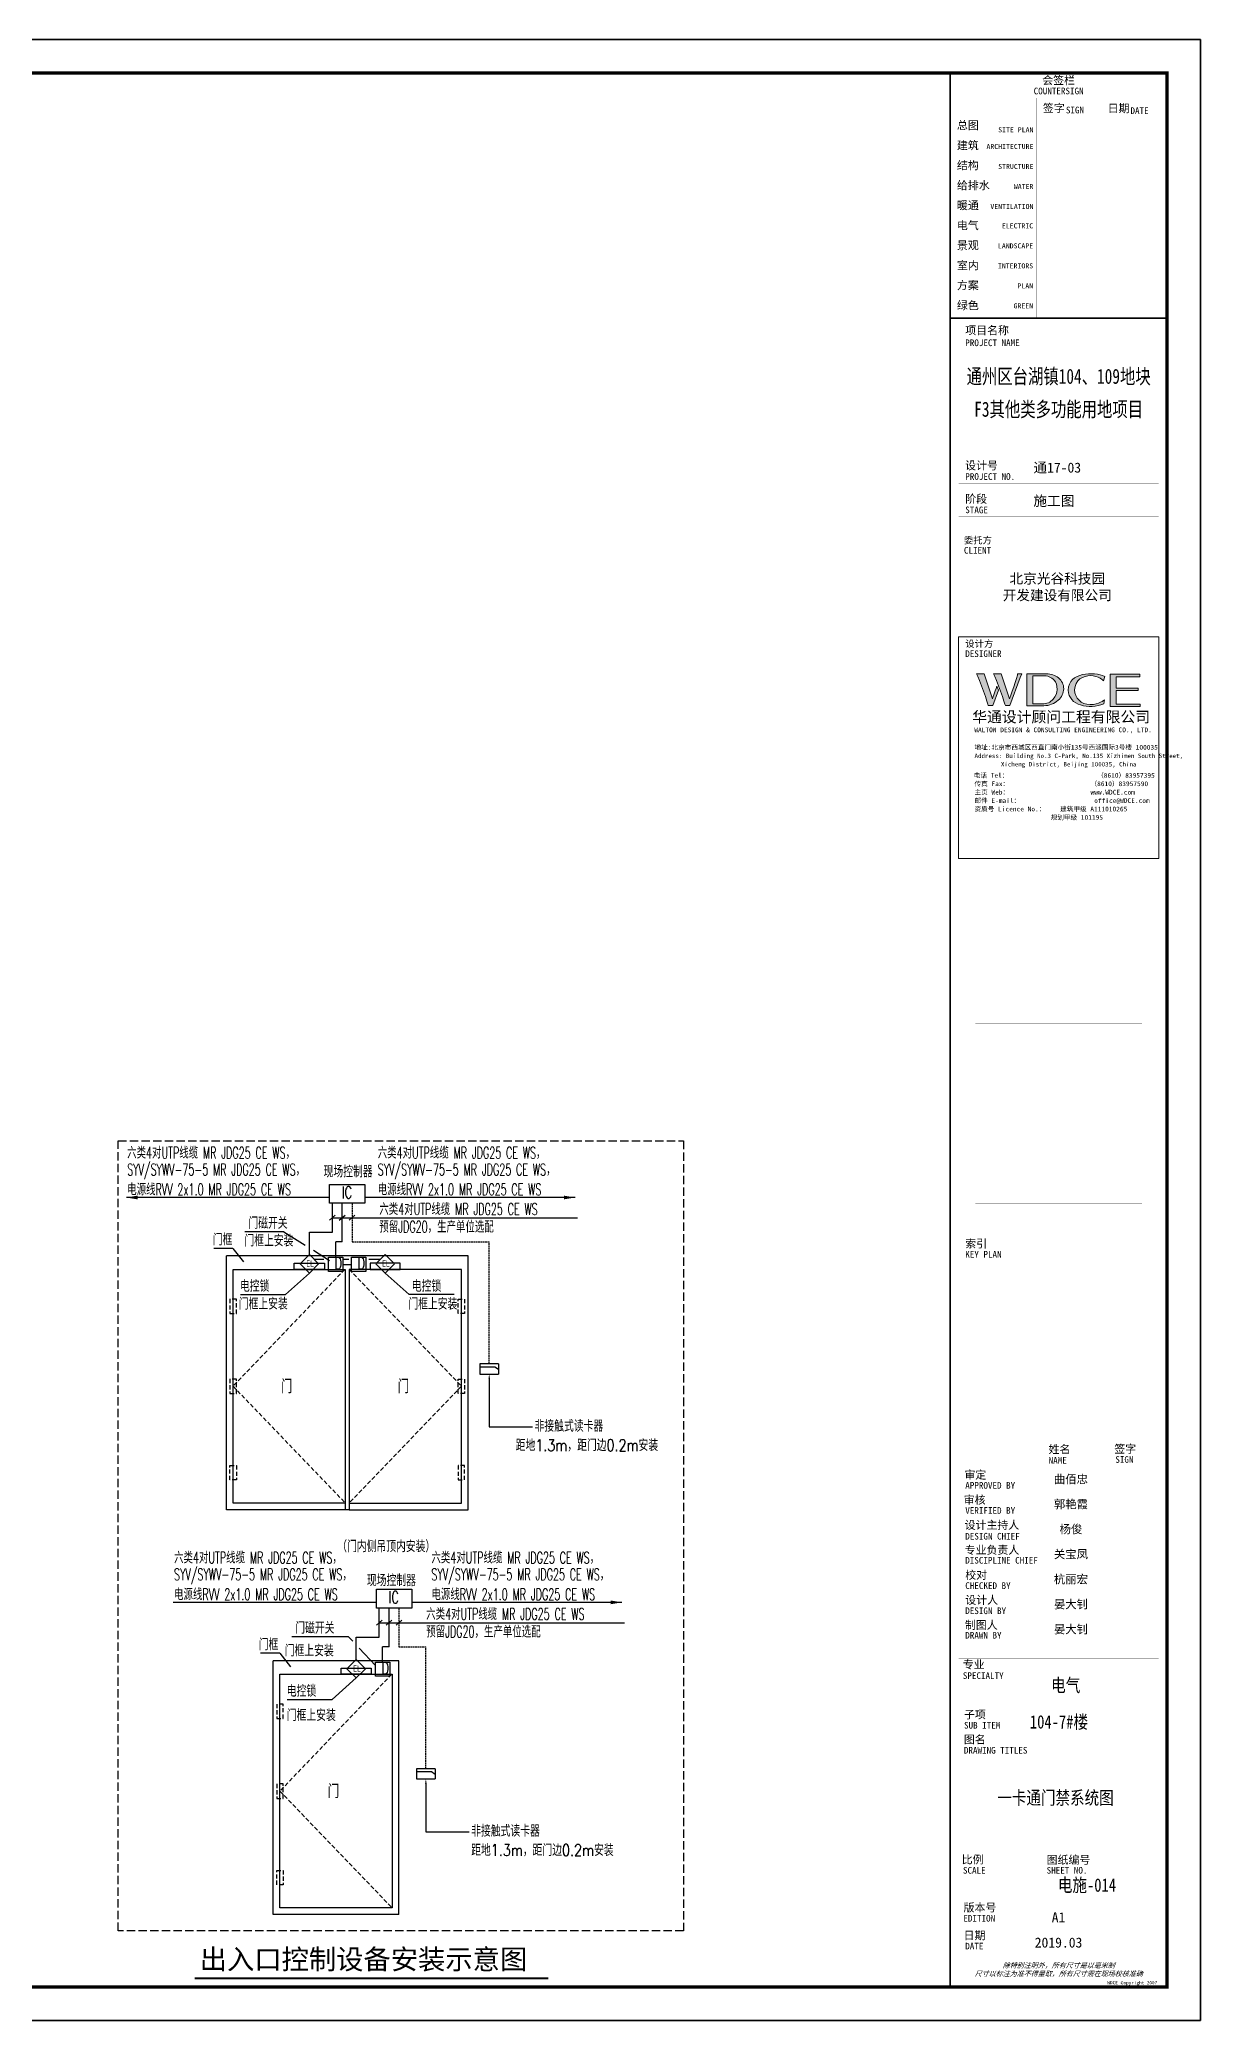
# Model space of a CAD drawing. Extents: x -54686 to 596156, y -555137 to 71395.
# Drawn here: x 133573 to 168379, y -261651 to -202251 of the extents above; entities that cross this region are included whole.
import ezdxf
from ezdxf.enums import TextEntityAlignment as Align

# ---------------------------------------------------------------- set-up
doc = ezdxf.new("R2010")
doc.units = 0
doc.header["$LTSCALE"] = 1000
for name, pattern in [('ah-pole_200$0$CENTER2', [28.575, 19.05, -3.175, 3.175, -3.175]), ('DASH', [0.35, 0.25, -0.1]), ('DASH1', [0.09375, 0.0625, -0.03125]), ('VENT', [0.1875, 0.125, -0.0625])]:
    doc.linetypes.add(name, pattern=pattern)
doc.layers.get('0').update_dxf_attribs({"linetype": 'CONTINUOUS'})
doc.layers.get('Defpoints').update_dxf_attribs({"linetype": 'CONTINUOUS'})
for name, color, linetype in [('A', 3, 'CONTINUOUS'), ('ah-pole_200$0$A-FLOR-8', 252, 'ah-pole_200$0$CENTER2'), ('E-ANNO-TABT', 252, 'CONTINUOUS'), ('EP', 252, 'CONTINUOUS'), ('EPP', 252, 'DASH1'), ('EQUIP', 3, 'CONTINUOUS'), ('EQUIP-消防', 3, 'CONTINUOUS'), ('SHEET_TEXT', 7, 'CONTINUOUS'), ('TEL_TEXT', 3, 'CONTINUOUS'), ('TEL_TITLE', 6, 'CONTINUOUS'), ('TQ', 252, 'CONTINUOUS'), ('TXT', 252, 'CONTINUOUS'), ('WALL', 9, 'CONTINUOUS'), ('WIRE-照明', 1, 'CONTINUOUS'), ('电气文字', 7, 'CONTINUOUS')]:
    doc.layers.add(name, color=color, linetype=linetype)
doc.styles.add('-宋体', font='', dxfattribs={"width": 0.8})
doc.styles.add('_TEL_DIM', font='SIMPLEX', dxfattribs={"width": 0.8, "height": 3.5, "bigfont": 'HZTXT'})
doc.styles.add('AAA', font='simhei.ttf', dxfattribs={"width": 0.8})
doc.styles.add('MM', font='complex.shx', dxfattribs={"width": 0.8, "bigfont": 'hztxt.shx'})
doc.styles.get("Standard").update_dxf_attribs({"font": 'GBENOR', "bigfont": 'GBCBIG'})
doc.styles.add('TQ', font='simhei.ttf')
doc.styles.add('华文细黑', font='STXIHEI.TTF', dxfattribs={"height": 10})
doc.styles.add('图签信息$0$hwxh', font='STXIHEI.TTF')
doc.styles.add('图签信息$0$华文细黑', font='STXIHEI.TTF', dxfattribs={"height": 10})
doc.styles.get('-宋体').set_extended_font_data('NSimSun')

# ---------------------------------------------------------------- blocks, each defined once
blk = doc.blocks.new('_LINKPT1')
blk.add_line((0, 0), (0, 0))
blk = doc.blocks.new('_Y31FCB')
for p, q in [((0.65, 0.7), (-0.65, 0.7)), ((-0.65, 0.7), (-0.65, 0)), ((-0.65, 0.51), (0.38, 0.51)), ((-0.65, 0), (0.65, 0)), ((0.38, 0.51), (0.65, 0.34)), ((0.65, 0.7), (0.65, 0))]:
    blk.add_line(p, q)
blk.add_arc((0.38, 0.51), 0.001, 57.474, 90)
at = {"xscale": 0.002, "yscale": 0.002, "zscale": 0.002}
for p in [(-0.65, 0.35), (-0.65, 0.35), (0, 0.7), (0, 0.7), (0, 0), (0, 0), (0.65, 0.35), (0.65, 0.35)]:
    blk.add_blockref('_LINKPT1', p, dxfattribs=at)
at = {"flags": 9}
blk.add_attdef('A', (0, 0), '', height=0.00002, dxfattribs=at)
blk = doc.blocks.new('_Y30FKO')
blk.add_lwpolyline([(0, -0.64), (0.64, 0), (0, 0.64), (-0.64, 0)], close=True)
at = {"xscale": 0.002, "yscale": 0.002, "zscale": 0.002}
for p in [(-0.32, 0.32), (0.32, 0.32), (-0.32, -0.32), (0.32, -0.32)]:
    blk.add_blockref('_LINKPT1', p, dxfattribs=at)
at = {"width": 0.8, "flags": 8}
blk.add_attdef('$TEXT$', text='', height=0.44, dxfattribs=at).set_placement((0.06, 0.02), align=Align.MIDDLE_CENTER)
at = {"flags": 9}
blk.add_attdef('A', (0, 0), '', height=0.00002, dxfattribs=at)
blk = doc.blocks.new('_Y29ERS')
at = {"ltscale": 0.2}
blk.add_lwpolyline([(-0.5, 0.5), (0.49, 0.5), (0.49, -0.49), (-0.5, -0.49)], close=True, dxfattribs=at)
at = {"xscale": 0.002, "yscale": 0.002, "zscale": 0.002}
for p in [(-0.5, 0), (0, 0.5), (0.5, 0), (0, -0.5)]:
    blk.add_blockref('_LINKPT1', p, dxfattribs=at)
at = {"layer": 'TXT', "color": 0, "style": '_TEL_DIM', "width": 0.7}
blk.add_text('D', height=0.833, dxfattribs=at).set_placement((-0.09, -0.34))
blk = doc.blocks.new('BAR')
blk.add_solid([(0.2, 1.2), (-0.2, 1.2), (0, 0)])
blk = doc.blocks.new('A$C597B7ED5')
at = {"layer": 'EQUIP-消防'}
for p, q in [((0, 0), (0, 632)), ((0, 632), (1178, 632)), ((1178, 632), (1178, 0)), ((1178, 0), (0, 0))]:
    blk.add_line(p, q, dxfattribs=at)
at = {"layer": 'TXT', "color": 0, "style": '_TEL_DIM', "width": 0.7}
blk.add_text('IC', height=400, dxfattribs=at).set_placement((404, 163))
blk = doc.blocks.new('图签信息$0$WDCE Copyright200X')
at = {"const_width": 0.016}
blk.add_lwpolyline([(-10.6, 1.26, 1), (-11.4, 1.26, 1)], format="xyb", close=True, dxfattribs=at)
at = {"style": '图签信息$0$华文细黑'}
for s, p in [('WDCE ', (-11.46, 0.5)), ('     Copyright ', (-3.51, 0.5))]:
    blk.add_text(s, height=1, dxfattribs=at).set_placement(p, align=Align.BOTTOM_RIGHT)
blk.add_text('c', height=0.6, dxfattribs=at).set_placement((-11.04, 1.35), align=Align.MIDDLE_CENTER)
blk.add_attdef('200X', text='', height=1, dxfattribs=at).set_placement((-0.45, 0.5), align=Align.BOTTOM_RIGHT)
blk = doc.blocks.new('图签信息$0$logo2')
h = blk.add_hatch(color=7)
h.paths.add_polyline_path([(19.02, -7.36), (15.84, -7.36), (15.84, -3.97), (18.97, -3.97), (18.97, -4.24), (16.46, -4.24), (16.46, -5.45), (18.81, -5.45), (18.81, -5.69), (16.47, -5.69), (16.47, -7.12), (19.02, -7.12)])
edge = h.paths.add_edge_path()
edge.add_spline(control_points=[(15.26, -4.21), (15.26, -4.21), (15.13, -4.65), (15.13, -4.65), (15.13, -4.65), (14.62, -4.1), (13.73, -4.1), (13.04, -4.1), (12.07, -4.54), (12.08, -5.62), (12.08, -6.49), (12.77, -7.16), (13.73, -7.17), (14.66, -7.17), (15.23, -6.68), (15.23, -6.68), (15.23, -6.68), (15.16, -7.11), (15.16, -7.11), (13.63, -7.7), (11.42, -7.29), (11.41, -5.64), (11.4, -3.72), (14.16, -3.66), (15.26, -4.21)], knot_values=[0, 0, 0, 0, 1, 1, 1, 2, 2, 2, 3, 3, 3, 4, 4, 4, 5, 5, 5, 6, 6, 6, 7, 7, 7, 8, 8, 8, 8], degree=3, periodic=0)
edge = h.paths.add_edge_path(flags=16)
edge.add_spline(control_points=[(10.23, -5.57), (10.23, -5.16), (10.12, -4.83), (9.9, -4.58), (9.63, -4.27), (9.23, -4.12), (8.69, -4.12), (8.69, -4.12), (7.64, -4.12), (7.64, -4.12), (7.64, -4.12), (7.64, -7.1), (7.64, -7.1), (7.64, -7.1), (8.66, -7.1), (8.66, -7.1), (9.13, -7.1), (9.52, -6.93), (9.82, -6.6), (10.09, -6.31), (10.23, -5.96), (10.23, -5.57)], knot_values=[0, 0, 0, 0, 1, 1, 1, 2, 2, 2, 3, 3, 3, 4, 4, 4, 5, 5, 5, 6, 6, 6, 7, 7, 7, 7], degree=3, periodic=0)
edge = h.paths.add_edge_path()
edge.add_spline(control_points=[(10.92, -5.51), (10.92, -5.96), (10.72, -6.37), (10.34, -6.72), (9.92, -7.1), (9.41, -7.29), (8.82, -7.29), (8.82, -7.29), (7.03, -7.29), (7.03, -7.29), (7.03, -7.29), (7.03, -3.92), (7.03, -3.92), (7.03, -3.92), (9.1, -3.92), (9.1, -3.92), (9.59, -3.92), (10.01, -4.06), (10.36, -4.34), (10.73, -4.64), (10.92, -5.03), (10.92, -5.51)], knot_values=[0, 0, 0, 0, 1, 1, 1, 2, 2, 2, 3, 3, 3, 4, 4, 4, 5, 5, 5, 6, 6, 6, 7, 7, 7, 7], degree=3, periodic=0)
at = {"lineweight": 0}
blk.add_lwpolyline([(19.02, -7.36), (15.84, -7.36), (15.84, -3.97), (18.97, -3.97), (18.97, -4.24), (16.46, -4.24), (16.46, -5.45), (18.81, -5.45), (18.81, -5.69), (16.47, -5.69), (16.47, -7.12), (19.02, -7.12), (19.02, -7.36)], dxfattribs=at)
for points, knots in [([(10.92, -5.51), (10.92, -5.96), (10.72, -6.37), (10.34, -6.72), (9.92, -7.1), (9.41, -7.29), (8.82, -7.29), (8.82, -7.29), (7.03, -7.29), (7.03, -7.29), (7.03, -7.29), (7.03, -3.92), (7.03, -3.92), (7.03, -3.92), (9.1, -3.92), (9.1, -3.92), (9.59, -3.92), (10.01, -4.06), (10.36, -4.34), (10.73, -4.64), (10.92, -5.03), (10.92, -5.51)], [0, 0, 0, 0, 1, 1, 1, 2, 2, 2, 3, 3, 3, 4, 4, 4, 5, 5, 5, 6, 6, 6, 7, 7, 7, 7]), ([(10.23, -5.57), (10.23, -5.16), (10.12, -4.83), (9.9, -4.58), (9.63, -4.27), (9.23, -4.12), (8.69, -4.12), (8.69, -4.12), (7.64, -4.12), (7.64, -4.12), (7.64, -4.12), (7.64, -7.1), (7.64, -7.1), (7.64, -7.1), (8.66, -7.1), (8.66, -7.1), (9.13, -7.1), (9.52, -6.93), (9.82, -6.6), (10.09, -6.31), (10.23, -5.96), (10.23, -5.57)], [0, 0, 0, 0, 1, 1, 1, 2, 2, 2, 3, 3, 3, 4, 4, 4, 5, 5, 5, 6, 6, 6, 7, 7, 7, 7]), ([(15.26, -4.21), (15.26, -4.21), (15.13, -4.65), (15.13, -4.65), (15.13, -4.65), (14.62, -4.1), (13.73, -4.1), (13.04, -4.1), (12.07, -4.54), (12.08, -5.62), (12.08, -6.49), (12.77, -7.16), (13.73, -7.17), (14.66, -7.17), (15.23, -6.68), (15.23, -6.68), (15.23, -6.68), (15.16, -7.11), (15.16, -7.11), (13.63, -7.7), (11.42, -7.29), (11.41, -5.64), (11.4, -3.72), (14.16, -3.66), (15.26, -4.21)], [0, 0, 0, 0, 1, 1, 1, 2, 2, 2, 3, 3, 3, 4, 4, 4, 5, 5, 5, 6, 6, 6, 7, 7, 7, 8, 8, 8, 8])]:
    blk.add_open_spline(points, degree=3, knots=knots, dxfattribs=at)
blk = doc.blocks.new('图签信息$0$logo1')
h = blk.add_hatch(color=8)
edge = h.paths.add_edge_path()
edge.add_spline(control_points=[(3.86, -5.21), (3.63, -5.88), (3.39, -6.56), (3.39, -6.56), (3.39, -6.56), (2.5, -3.91), (2.5, -3.91), (2.5, -3.91), (1.8, -3.91), (1.69, -3.91), (2.02, -4.39), (2.95, -7.27), (2.95, -7.27), (2.95, -7.27), (3.44, -7.27), (3.44, -7.27), (3.44, -7.27), (4.03, -5.66), (4.03, -5.66), (4.03, -5.66), (3.86, -5.21), (3.86, -5.21)], knot_values=[0, 0, 0, 0, 1, 1, 1, 2, 2, 2, 3, 3, 3, 4, 4, 4, 5, 5, 5, 6, 6, 6, 7, 7, 7, 7], degree=3, periodic=0)
h = blk.add_hatch(color=7)
edge = h.paths.add_edge_path()
edge.add_spline(control_points=[(6.04, -3.91), (6.09, -4.1), (5.2, -6.56), (5.2, -6.56), (5.2, -6.56), (4.3, -3.91), (4.3, -3.91), (4.3, -3.91), (3.6, -3.91), (3.49, -3.91), (3.82, -4.39), (4.75, -7.27), (4.75, -7.27), (4.75, -7.27), (5.24, -7.27), (5.24, -7.27), (5.24, -7.27), (6.33, -4.3), (6.33, -4.3), (6.33, -4.3), (6.48, -3.91), (6.48, -3.91), (6.48, -3.91), (6.21, -3.91), (6.04, -3.91)], knot_values=[0, 0, 0, 0, 1, 1, 1, 2, 2, 2, 3, 3, 3, 4, 4, 4, 5, 5, 5, 6, 6, 6, 7, 7, 7, 8, 8, 8, 8], degree=3, periodic=0)
at = {"color": 8, "lineweight": 0}
blk.add_open_spline([(3.86, -5.21), (3.63, -5.88), (3.39, -6.56), (3.39, -6.56), (3.39, -6.56), (2.5, -3.91), (2.5, -3.91), (2.5, -3.91), (1.8, -3.91), (1.69, -3.91), (2.02, -4.39), (2.95, -7.27), (2.95, -7.27), (2.95, -7.27), (3.44, -7.27), (3.44, -7.27), (3.44, -7.27), (4.03, -5.66), (4.03, -5.66), (4.03, -5.66), (3.86, -5.21), (3.86, -5.21)], degree=3, knots=[0, 0, 0, 0, 1, 1, 1, 2, 2, 2, 3, 3, 3, 4, 4, 4, 5, 5, 5, 6, 6, 6, 7, 7, 7, 7], dxfattribs=at)
at = {"lineweight": 0}
blk.add_open_spline([(6.04, -3.91), (6.09, -4.1), (5.2, -6.56), (5.2, -6.56), (5.2, -6.56), (4.3, -3.91), (4.3, -3.91), (4.3, -3.91), (3.6, -3.91), (3.49, -3.91), (3.82, -4.39), (4.75, -7.27), (4.75, -7.27), (4.75, -7.27), (5.24, -7.27), (5.24, -7.27), (5.24, -7.27), (6.33, -4.3), (6.33, -4.3), (6.33, -4.3), (6.48, -3.91), (6.48, -3.91), (6.48, -3.91), (6.21, -3.91), (6.04, -3.91)], degree=3, knots=[0, 0, 0, 0, 1, 1, 1, 2, 2, 2, 3, 3, 3, 4, 4, 4, 5, 5, 5, 6, 6, 6, 7, 7, 7, 8, 8, 8, 8], dxfattribs=at)
blk.add_blockref('图签信息$0$logo2', (0, 0))
blk = doc.blocks.new('图签信息$0$时间-logo')
at = {"layer": 'Defpoints', "lineweight": 0}
blk.add_lwpolyline([(0, -23.46), (-21.17, -23.46), (-21.17, 0), (0, 0), (0, -23.46)], dxfattribs=at)
blk.add_blockref('图签信息$0$logo1', (-20.97, 0))
at = {"style": '图签信息$0$hwxh'}
for s, height, p in [('华通设计顾问工程有限公司 ', 1.15, (-19.73, -9.05)), ('WALTON DESIGN & CONSULTING ENGINEERING CO., LTD.', 0.5, (-19.5, -10.1)), ('Address: Building No.3 C-Park, No.135 Xizhimen South Street, ', 0.47, (-19.48, -12.83)), ('地址:北京市西城区西直门南小街135号西派国际3号楼 100035', 0.5, (-19.48, -11.94)), ('电话 Tel：                        （8610）83957395 ', 0.5, (-19.56, -14.91)), ('Xicheng District, Beijing 100035, China ', 0.47, (-16.69, -13.72)), ('传真 Fax：                      （8610）83957590 ', 0.5, (-19.48, -15.8)), ('主页 Web：                      www.WDCE.com ', 0.5, (-19.48, -16.69)), ('资质号 Licence No.：    建筑甲级 A111010265 ', 0.5, (-19.48, -18.47)), ('邮件 E-mail：                    office@WDCE.com ', 0.5, (-19.48, -17.58)), ('   规划甲级 101195', 0.5, (-12.6, -19.36))]:
    blk.add_text(s, height=height, dxfattribs=at).set_placement(p)
blk = doc.blocks.new('图签-A1')
at = {"const_width": 0.5}
for points in [[(-65, 574), (-65, 500.5), (0, 500.5), (0, 574)], [(-65, 0), (0, 0), (0, 500.5), (-65, 500.5)]]:
    blk.add_lwpolyline(points, close=True, dxfattribs=at)
at = {"const_width": 0.05}
for points in [[(-65, 566.5), (0, 566.5)], [(-39.14, 566.5), (-39.14, 500.5)], [(-19.1, 566.5), (-19.1, 500.5)], [(-65, 560.5), (0, 560.5)], [(-65, 554.5), (0, 554.5)], [(-65, 548.5), (0, 548.5)], [(-65, 542.5), (0, 542.5)], [(-65, 536.5), (0, 536.5)], [(-65, 530.5), (0, 530.5)], [(-65, 524.5), (0, 524.5)], [(-65, 518.5), (0, 518.5)], [(-65, 512.5), (0, 512.5)], [(-65, 512.5), (0, 512.5)], [(-65, 506.5), (0, 506.5)], [(-65, 500.5), (0, 500.5)], [(-62.5, 450.87), (-2.5, 450.87)], [(-62.5, 440.87), (-2.5, 440.87)], [(-2.5, 407.85), (-2.5, 436.12), (-62.5, 436.12), (-62.5, 407.85)], [(-62.5, 407.85), (-2.5, 407.85)], [(-62.5, 404.92), (-62.5, 227.83)], [(-62.5, 404.92), (-2.5, 404.92)], [(-62.5, 227.83), (-2.5, 227.83), (-2.5, 404.92)], [(-57.5, 338.36), (-7.5, 338.36)], [(-57.5, 288.83), (-7.5, 288.83)], [(-57.5, 234.85), (-7.5, 234.85)], [(-62.5, 227.83), (-2.5, 227.83)], [(-62.5, 217.74), (-2.5, 217.74)], [(-62.5, 103.26), (-2.5, 103.26), (-2.5, 163.26), (-62.5, 163.26), (-62.5, 103.26)], [(-37.5, 163.26), (-37.5, 103.26)], [(-20, 163.26), (-20, 103.26)], [(-62.5, 155.76), (-2.5, 155.76)], [(-62.5, 148.26), (-2.5, 148.26)], [(-62.5, 140.76), (-2.5, 140.76)], [(-62.5, 133.26), (-2.5, 133.26)], [(-62.5, 125.76), (-2.5, 125.76)], [(-62.5, 118.26), (-2.5, 118.26)], [(-62.5, 110.76), (-2.5, 110.76)], [(-62.5, 98.5), (-2.5, 98.5), (-2.5, 10), (-62.5, 10), (-62.5, 98.5)], [(-62.5, 83.5), (-2.5, 83.5)], [(-62.5, 76), (-2.5, 76)], [(-62.5, 40), (-2.5, 40)], [(-37.5, 40), (-37.5, 26)], [(-62.5, 26), (-2.5, 26)], [(-62.5, 18), (-2.5, 18)]]:
    blk.add_lwpolyline(points, dxfattribs=at)
at = {"ltscale": 0.001, "xscale": 2.834689937531525, "yscale": 2.834689937531525, "zscale": 2.834689937531525}
blk.add_blockref('图签信息$0$时间-logo', (-2.5, 404.92), dxfattribs=at)
blk.add_blockref('图签信息$0$WDCE Copyright200X', (-2.5, 0)).add_auto_attribs({'200X': '2007'})
at = {"style": '图签信息$0$华文细黑'}
for s, height, p in [('会签栏', 2.4, (-32.5, 573)), ('COUNTERSIGN', 2, (-32.5, 569.6))]:
    blk.add_text(s, height=height, dxfattribs=at).set_placement(p, align=Align.TOP_CENTER)
for s, height, p in [('签字', 2.4, (-37.22, 564.63)), ('日期', 2.4, (-17.79, 564.58)), ('总图', 2.4, (-63, 559.5)), ('SIGN', 2, (-30.32, 563.88)), ('DATE', 2, (-10.96, 563.7)), ('建筑', 2.4, (-63, 553.5)), ('结构', 2.4, (-63, 547.5)), ('给排水', 2.4, (-63, 541.5)), ('暖通', 2.4, (-63, 535.5)), ('电气', 2.4, (-63, 529.5)), ('景观', 2.4, (-63, 523.5)), ('室内', 2.4, (-63, 517.5)), ('方案', 2.4, (-63, 511.5)), ('绿色', 2.4, (-63, 505.5)), ('项目名称', 2.4, (-60.5, 498)), ('PROJECT NAME', 2, (-60.5, 494.08)), ('设计号', 2.4, (-60.54, 457.48)), ('PROJECT NO.', 2, (-60.5, 453.97)), ('阶段', 2.4, (-60.5, 447.47)), ('STAGE', 2, (-60.5, 443.97)), ('委托方', 2, (-60.9, 434.86)), ('CLIENT', 2, (-60.9, 431.86)), ('设计方', 2, (-60.5, 403.83)), ('DESIGNER', 2, (-60.5, 400.83)), ('KEY PLAN', 2, (-60.5, 220.74)), ('索引', 2.4, (-60.5, 224.14)), ('姓名', 2.4, (-35.5, 162.47)), ('签字', 2.4, (-15.81, 162.57)), ('审定', 2.4, (-60.73, 154.81)), ('NAME', 2, (-35.5, 158.96)), ('SIGN', 2, (-15.5, 159.2)), ('APPROVED BY', 2, (-60.5, 151.44)), ('审核', 2.4, (-60.95, 147.29)), ('VERIFIED BY', 2, (-60.5, 143.91)), ('设计主持人', 2.4, (-60.68, 139.76)), ('专业负责人', 2.4, (-60.67, 132.26)), ('DESIGN CHIEF', 2, (-60.5, 136.19)), ('校对', 2.4, (-60.5, 124.76)), ('DISCIPLINE CHIEF', 2, (-60.5, 128.98)), ('CHECKED BY', 2, (-60.5, 121.37)), ('设计人', 2.4, (-60.5, 117.26)), ('DESIGN BY', 2, (-60.5, 113.83)), ('制图人', 2.4, (-60.61, 109.76)), ('DRAWN BY', 2, (-60.5, 106.5)), ('专业', 2.4, (-61.23, 97.93)), ('SPECIALTY', 2, (-61.23, 94.38)), ('SUB ITEM', 2, (-60.88, 79.5)), ('子项', 2.4, (-60.88, 82.92)), ('DRAWING TITLES', 2, (-60.91, 72)), ('图名', 2.4, (-60.91, 75.41)), ('比例', 2.4, (-61.56, 39.42)), ('SCALE', 2, (-61.19, 36)), ('SHEET NO.', 2, (-36.1, 36)), ('图纸编号', 2.4, (-36.1, 39.32)), ('版本号', 2.4, (-61, 25.03)), ('EDITION', 2, (-61.06, 21.61)), ('日期', 2.4, (-61, 16.68)), ('DATE', 2, (-60.5, 13.26))]:
    blk.add_text(s, height=height, dxfattribs=at).set_placement(p, align=Align.TOP_LEFT)
for s, p in [('ARCHITECTURE', (-40.06, 552.7)), ('SITE PLAN', (-40.06, 557.7)), ('STRUCTURE', (-40.06, 546.7)), ('WATER', (-40.06, 540.7)), ('VENTILATION', (-40.06, 534.7)), ('ELECTRIC', (-40.14, 528.89)), ('LANDSCAPE', (-40.14, 522.89)), ('INTERIORS', (-40.14, 516.89)), ('PLAN', (-40.14, 510.89)), ('GREEN', (-40.14, 504.89))]:
    blk.add_text(s, height=1.5, dxfattribs=at).set_placement(p, align=Align.TOP_RIGHT)
at = {"color": 4, "style": '图签信息$0$华文细黑', "width": 0.75}
for s, p in [('通州区台湖镇104、109地块', (-32.5, 480.78)), ('F3其他类多功能用地项目', (-32.5, 470.91))]:
    blk.add_text(s, height=4.5, dxfattribs=at).set_placement(p, align=Align.CENTER)
at = {"color": 4, "style": '图签信息$0$华文细黑'}
for s, p in [('A1', (-32.53, 19.4)), ('2019.03', (-32.53, 11.84))]:
    blk.add_text(s, height=3, dxfattribs=at).set_placement(p, align=Align.CENTER)
at = {"style": '图签信息$0$华文细黑', "oblique": 20}
for s, p in [('除特别注明外，所有尺寸是以毫米制', (-32.5, 6.5)), ('尺寸以标注为准不得量取，所有尺寸需在现场校核准确', (-32.5, 4))]:
    blk.add_text(s, height=1.5, dxfattribs=at).set_placement(p, align=Align.MIDDLE_CENTER)
at = {"color": 4, "ltscale": 0.001, "char_height": 3, "width": 58.4895, "style": '图签信息$0$华文细黑'}
for s, insert, attachment_point in [('通17-03', (-40.06, 455.51), 4), ('施工图', (-40.06, 445.51), 4), ('北京光谷科技园\\P开发建设有限公司', (-32.9, 419.71), 5)]:
    blk.add_mtext(s, dxfattribs=dict(at, insert=insert, attachment_point=attachment_point))
blk = doc.blocks.new('A$C0199260F')
at = {"layer": 'TEL_TITLE'}
blk.add_lwpolyline([(-84100, 59400), (0, 59400), (0, 0), (-84100, 0)], close=True, dxfattribs=at)

msp = doc.modelspace()

# ---------------------------------------------------------------- linework, layer by layer
at = {"layer": 'A', "color": 7}
for p, q in [((146420, -238724), (139175, -238724)), ((139175, -239129), (139175, -238724)), ((146420, -239129), (146420, -238724)), ((139175, -246337), (139175, -239129)), ((139373, -246139), (139373, -239129)), ((139373, -239129), (142740, -239129)), ((142740, -239129), (142740, -246337)), ((146222, -239129), (142855, -239129)), ((142855, -239129), (142855, -246337)), ((146222, -246139), (146222, -239129)), ((146420, -246337), (146420, -239129)), ((142855, -246337), (139175, -246337)), ((142740, -246139), (139373, -246139)), ((142855, -246139), (146222, -246139)), ((142855, -246337), (146420, -246337)), ((144343, -250866), (140580, -250866)), ((140580, -251271), (140580, -250866)), ((144343, -258479), (144343, -250866)), ((140580, -258479), (140580, -251271)), ((140778, -258281), (140778, -251271)), ((140778, -251271), (144145, -251271)), ((144145, -251271), (144145, -258281)), ((144145, -258281), (140778, -258281)), ((144343, -258479), (140580, -258479))]:
    msp.add_line(p, q, dxfattribs=at)
at = {"layer": 'A', "color": 7, "linetype": 'VENT'}
for points in [[(142726, -239129), (139373, -242634), (142740, -246139)], [(142855, -239129), (146222, -242634), (142855, -246139)], [(144131, -251271), (140778, -254776), (144145, -258281)]]:
    msp.add_lwpolyline(points, dxfattribs=at)
for points in [[(139277, -240457), (139472, -240457), (139472, -240023), (139277, -240023)], [(146317, -240457), (146123, -240457), (146123, -240023), (146317, -240023)], [(139277, -242851), (139472, -242851), (139472, -242418), (139277, -242418)], [(146317, -242851), (146123, -242851), (146123, -242418), (146317, -242418)], [(139277, -245010), (139472, -245010), (139472, -245443), (139277, -245443)], [(146317, -245010), (146123, -245010), (146123, -245443), (146317, -245443)], [(140682, -252599), (140877, -252599), (140877, -252165), (140682, -252165)], [(140682, -254993), (140877, -254993), (140877, -254560), (140682, -254560)], [(140682, -257152), (140877, -257152), (140877, -257585), (140682, -257585)]]:
    msp.add_lwpolyline(points, close=True, dxfattribs=at)
at = {"layer": 'ah-pole_200$0$A-FLOR-8', "color": 9, "linetype": 'DASH'}
msp.add_lwpolyline([(135928, -258965), (135928, -235277), (152884, -235277), (152884, -258965)], close=True, dxfattribs=at)
at = {"layer": 'E-ANNO-TABT', "color": 7}
msp.add_line((141661, -238017), (142352, -238017), dxfattribs=at)
at = {"layer": 'EP'}
for points in [[(142111, -238942), (142111, -239129), (141210, -239129), (141210, -238942)], [(143484, -238942), (143484, -239129), (144384, -239129), (144384, -238942)], [(143516, -251084), (143516, -251271), (142615, -251271), (142615, -251084)]]:
    msp.add_lwpolyline(points, close=True, dxfattribs=at)
at = {"layer": 'TEL_TEXT', "ltscale": 0.2}
for p, q in [((142266, -237659), (142437, -237506)), ((142560, -237659), (142732, -237506)), ((142855, -237659), (143027, -237506)), ((143671, -249801), (143843, -249648)), ((143966, -249801), (144137, -249648)), ((144260, -249801), (144432, -249648))]:
    msp.add_line(p, q, dxfattribs=at)
at = {"layer": 'TEL_TITLE'}
msp.add_lwpolyline([(84279, -261651), (168379, -261651), (168379, -202251), (84279, -202251)], close=True, dxfattribs=at)
at = {"layer": 'TEL_TITLE', "const_width": 100}
msp.add_lwpolyline([(86779, -260651), (167379, -260651), (167379, -203251), (86779, -203251)], close=True, dxfattribs=at)
at = {"layer": 'TXT', "color": 4}
for p, q in [((142352, -237583), (149704, -237583)), ((140899, -238004), (139729, -238004)), ((140899, -238004), (141534, -238402)), ((141781, -238557), (142270, -238864)), ((143757, -249725), (151109, -249725)), ((142834, -250146), (141134, -250146)), ((142834, -250146), (142962, -250282)), ((143158, -250491), (143642, -251006)), ((142349, -252029), (143066, -251381)), ((140999, -252029), (142349, -252029)), ((145155, -254550), (145155, -255995)), ((145155, -255995), (146454, -255995))]:
    msp.add_line(p, q, dxfattribs=at)
at = {"layer": 'TXT', "color": 0}
for p, q in [((139369, -238499), (138793, -238499)), ((139369, -238499), (139689, -238905)), ((140774, -250641), (140198, -250641)), ((140774, -250641), (141095, -251047))]:
    msp.add_line(p, q, dxfattribs=at)
at = {"layer": 'TXT', "color": 7}
for p, q in [((140944, -239887), (141661, -239239)), ((144651, -239887), (143934, -239239)), ((139594, -239887), (140944, -239887)), ((146001, -239887), (144651, -239887)), ((147055, -242408), (147055, -243853)), ((147055, -243853), (148355, -243853))]:
    msp.add_line(p, q, dxfattribs=at)
at = {"layer": 'TXT', "color": 4}
for points in [[(147032, -242408), (147078, -242408), (147055, -242268)], [(145131, -254550), (145178, -254550), (145155, -254410)]]:
    msp.add_solid(points, dxfattribs=at)
at = {"layer": 'WALL', "color": 7, "const_width": 54.5}
msp.add_lwpolyline([(138220, -260391), (148825, -260391)], dxfattribs=at)
at = {"layer": 'WIRE-照明', "linetype": 'Continuous', "ltscale": 0.2}
for p, q in [((142266, -236974), (136176, -236974)), ((149627, -236974), (143328, -236974)), ((142352, -238017), (142352, -237149)), ((142646, -238303), (142646, -237149)), ((141661, -238689), (141661, -238017)), ((142646, -238303), (142453, -238303)), ((142453, -238763), (142453, -238303)), ((141798, -238826), (142095, -238826)), ((142669, -238979), (142925, -238979)), ((142693, -238826), (142847, -238826)), ((143441, -238826), (143796, -238826)), ((143672, -249116), (137581, -249116)), ((143757, -250159), (143757, -249291)), ((144051, -250445), (144051, -249291)), ((151033, -249116), (144733, -249116)), ((143066, -250831), (143066, -250159)), ((143066, -250159), (143757, -250159)), ((144051, -250445), (143858, -250445)), ((143858, -250905), (143858, -250445))]:
    msp.add_line(p, q, dxfattribs=at)
at = {"layer": 'WIRE-照明', "linetype": 'DASH', "ltscale": 0.2}
for p, q in [((142941, -237149), (142941, -238303)), ((142941, -238303), (147052, -238303)), ((147052, -241966), (147052, -238303)), ((144346, -249291), (144346, -250445)), ((144346, -250445), (145151, -250445)), ((145151, -254108), (145151, -250445))]:
    msp.add_line(p, q, dxfattribs=at)

# ---------------------------------------------------------------- block references
at = {"layer": 'EPP', "yscale": 278.5188504785765}
for p, xscale, zscale, rotation in [((136176, -236974), -278.5188504785765, 278.5188504784896, 270), ((149627, -236974), 278.5188504785765, 278.5188504785765, 90), ((151033, -249116), 278.5188504785765, 278.5188504785765, 90)]:
    msp.add_blockref('BAR', p, dxfattribs=dict(at, xscale=xscale, zscale=zscale, rotation=rotation))
at = {"layer": 'EQUIP', "ltscale": 0.2, "xscale": 0.9010055982507765, "yscale": 0.9010055982507765, "zscale": 0.9010055982507765}
for p in [(142266, -237149), (143672, -249291)]:
    msp.add_blockref('A$C597B7ED5', p, dxfattribs=at)
at = {"layer": 'EQUIP', "xscale": 432.4826870777179, "yscale": 432.4826870777179, "zscale": 432.4826870777179}
for p in [(141661, -238964), (143934, -238964), (143066, -251106)]:
    msp.add_blockref('_Y30FKO', p, dxfattribs=at).add_auto_attribs({'$TEXT$': 'EL'})
for name, p in [('_Y29ERS', (142453, -238979)), ('_Y29ERS', (143141, -238979)), ('_Y31FCB', (147055, -242268)), ('_Y29ERS', (143858, -251121)), ('_Y31FCB', (145155, -254410))]:
    msp.add_blockref(name, p, dxfattribs=at)
at = {"layer": 'TEL_TITLE'}
msp.add_blockref('A$C0199260F', (168379, -261651), dxfattribs=at)
at = {"layer": 'TEL_TITLE', "xscale": 100, "yscale": 100, "zscale": 100}
msp.add_blockref('图签-A1', (167379, -260651), dxfattribs=at)

# ---------------------------------------------------------------- texts
at = {"layer": 'E-ANNO-TABT', "color": 7, "style": 'MM'}
for s, width, p in [('六类4对UTP线缆 MR JDG25 CE WS，', 0.6, (136199, -235807)), ('六类4对UTP线缆 MR JDG25 CE WS，', 0.6, (143711, -235807)), ('SYV/SYWV-75-5 MR JDG25 CE WS，', 0.6, (136199, -236311)), ('现场控制器', 0.8, (142088, -236371)), ('SYV/SYWV-75-5 MR JDG25 CE WS，', 0.6, (143711, -236311)), ('电源线RVV 2x1.0 MR JDG25 CE WS', 0.6, (136199, -236908)), ('电源线RVV 2x1.0 MR JDG25 CE WS', 0.6, (143711, -236908)), ('门磁开关', 0.8, (139834, -237915)), ('六类4对UTP线缆 MR JDG25 CE WS', 0.6, (143759, -237498)), ('门框', 0.8, (138765, -238410)), ('门框上安装', 0.8, (139714, -238444)), ('预留JDG20，生产单位选配', 0.6, (143759, -238028)), ('门框上安装', 0.8, (139545, -240337)), ('电控锁', 0.8, (139580, -239804)), ('门框上安装', 0.8, (144630, -240341)), ('电控锁', 0.8, (144734, -239804)), ('非接触式读卡器', 0.8, (148415, -244001)), ('距地1.3m，距门边0.2m安装', 0.8, (147849, -244579)), ('六类4对UTP线缆 MR JDG25 CE WS，', 0.6, (137604, -247949)), ('（门内侧吊顶内安装）', 0.8, (142496, -247611)), ('六类4对UTP线缆 MR JDG25 CE WS，', 0.6, (145321, -247949)), ('SYV/SYWV-75-5 MR JDG25 CE WS，', 0.6, (137604, -248453)), ('现场控制器', 0.8, (143387, -248630)), ('SYV/SYWV-75-5 MR JDG25 CE WS，', 0.6, (145321, -248453)), ('电源线RVV 2x1.0 MR JDG25 CE WS', 0.6, (137604, -249050)), ('电源线RVV 2x1.0 MR JDG25 CE WS', 0.6, (145321, -249050)), ('六类4对UTP线缆 MR JDG25 CE WS', 0.6, (145165, -249640)), ('门磁开关', 0.8, (141239, -250057)), ('预留JDG20，生产单位选配', 0.6, (145165, -250170)), ('门框', 0.8, (140143, -250552)), ('门框上安装', 0.8, (140922, -250739)), ('电控锁', 0.8, (140985, -251946)), ('门框上安装', 0.8, (140985, -252675)), ('非接触式读卡器', 0.8, (146514, -256143)), ('距地1.3m，距门边0.2m安装', 0.8, (146514, -256721))]:
    msp.add_text(s, height=350, dxfattribs=dict(at, width=width)).set_placement(p)
at = {"layer": 'SHEET_TEXT', "style": '华文细黑'}
for tag, p in [('曲佰忠', (164498, -245297)), ('郭艳霞', (164498, -246047)), ('杨俊', (164498, -246797)), ('关宝凤', (164498, -247547)), ('杭丽宏', (164498, -248297)), ('晏大钊', (164498, -249047)), ('晏大钊', (164498, -249797))]:
    msp.add_attdef(tag, text='', height=250, dxfattribs=at).set_placement(p, align=Align.TOP_CENTER)
at = {"layer": 'TQ', "color": 7, "style": 'TQ'}
msp.add_text('出入口控制设备安装示意图', height=600, dxfattribs=at).set_placement((138373, -260119))
at = {"layer": 'TXT', "color": 0, "style": '-宋体', "width": 0.7}
for p in [(140808, -242806), (144310, -242806), (142213, -254948)]:
    msp.add_text('门', height=360, dxfattribs=at).set_placement(p)
at = {"layer": '电气文字', "style": 'AAA', "width": 0.8}
for s, p in [('电气', (163905, -251799)), ('104-7#楼', (163267, -252899)), ('一卡通门禁系统图', (162289, -255175)), ('电施-014', (164107, -257793))]:
    msp.add_text(s, height=400, dxfattribs=at).set_placement(p)

doc.saveas('drawing.dxf')
